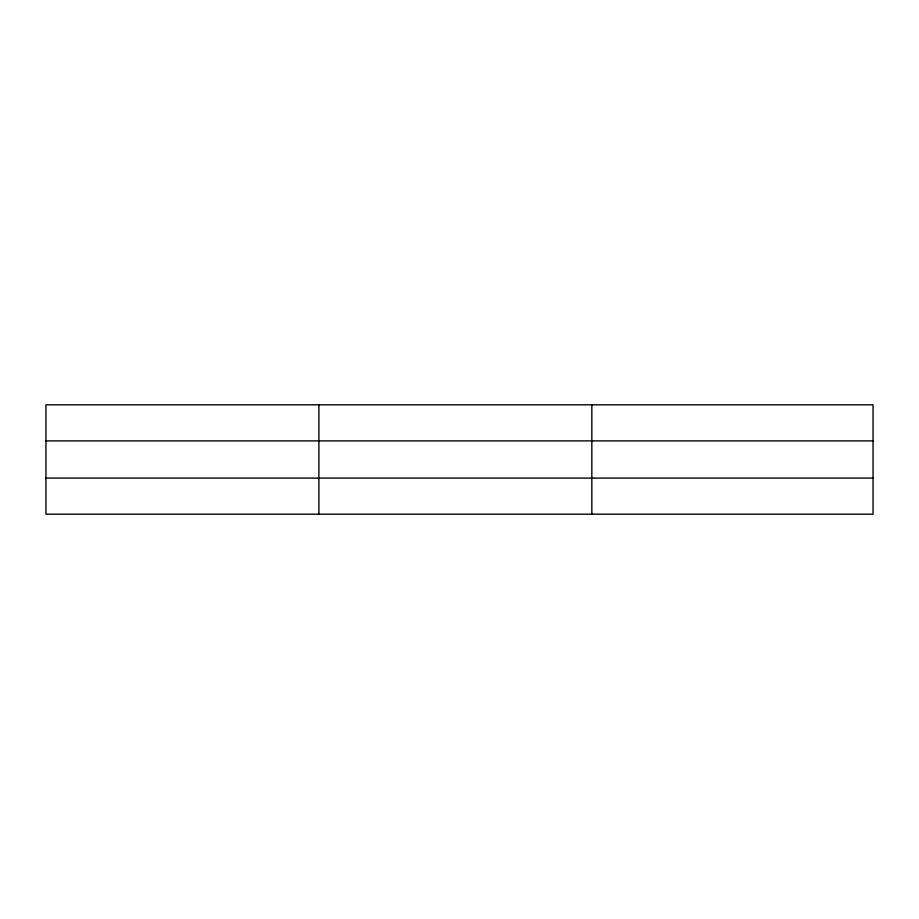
<?xml version="1.0" encoding="UTF-8"?>
<svg xmlns="http://www.w3.org/2000/svg" width="919" height="919" viewBox="0 0 919 919"><rect width="100%" height="100%" fill="white"/><g stroke="black" fill="none" stroke-linecap="round" stroke-linejoin="round"><path stroke-width="1.38" d="M318.893 514.192L318.893 404.808M591.836 514.192L591.836 404.808M873.05 440.902L873.05 404.808L45.95 404.808L45.95 514.192L873.05 514.192L873.05 440.902L45.95 440.902M45.95 478.098L873.05 478.098"/></g></svg>
